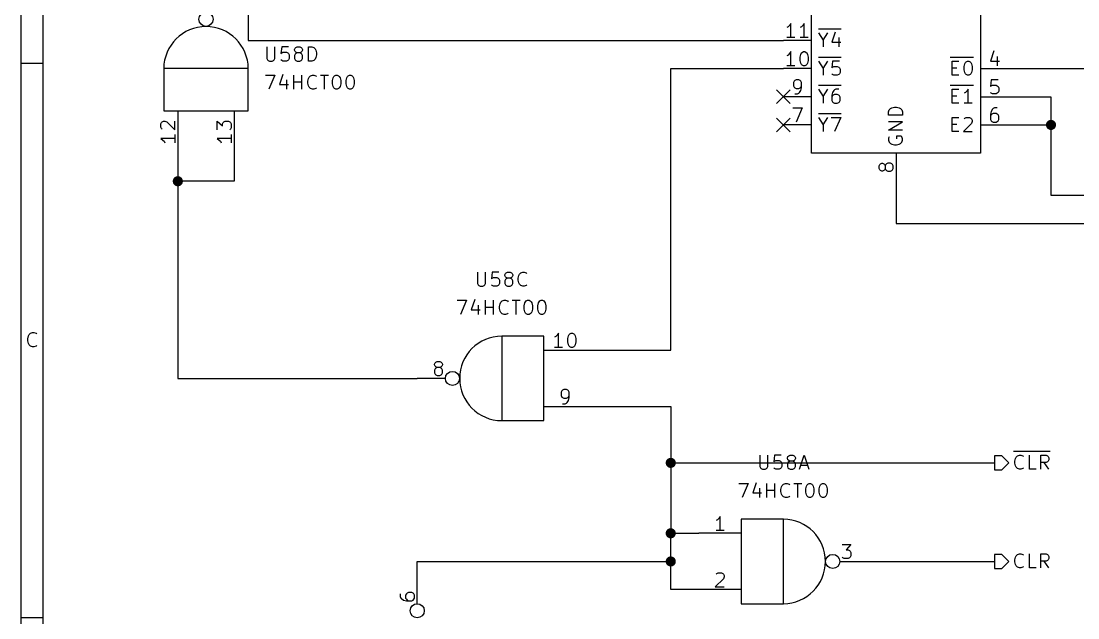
# Model space of a CAD drawing. Extents: x 0.4 to 16.1, y -11.3 to -0.4.
# Drawn here: x 0.394 to 4.145, y -6.3 to -4.182 of the extents above; entities that cross this region are included whole.
import ezdxf

# ---------------------------------------------------------------- set-up
doc = ezdxf.new("R2010")
doc.units = 0
doc.header["$MEASUREMENT"] = 0
for name, color, linetype in [('BLUE2', 5, 'CONTINUOUS'), ('BROWN2', 54, 'CONTINUOUS'), ('CYAN2', 4, 'CONTINUOUS'), ('GREEN3', 91, 'CONTINUOUS'), ('LYELLOW', 51, 'CONTINUOUS'), ('RED2', 1, 'CONTINUOUS'), ('RED3', 11, 'CONTINUOUS')]:
    doc.layers.add(name, color=color, linetype=linetype)

msp = doc.modelspace()

# ---------------------------------------------------------------- linework, layer by layer
at = {"layer": 'BLUE2', "linetype": 'CONTINUOUS'}
for p, q in [((3.076, -4.426), (3.124, -4.474)), ((3.124, -4.426), (3.076, -4.474)), ((3.076, -4.526), (3.124, -4.574)), ((3.124, -4.526), (3.076, -4.574))]:
    msp.add_line(p, q, dxfattribs=at)
at = {"layer": 'BROWN2', "linetype": 'CONTINUOUS'}
for p, q in [((3.875, -5.725), (3.85, -5.725)), ((3.85, -5.725), (3.85, -5.775)), ((3.9, -5.75), (3.875, -5.725)), ((3.9166, -5.7089), (4.0471, -5.7089)), ((3.9211, -5.7442), (3.9235, -5.7347)), ((3.9235, -5.7347), (3.9259, -5.7299)), ((3.9259, -5.7299), (3.9307, -5.7252)), ((3.9307, -5.7252), (3.9378, -5.7228)), ((3.9378, -5.7228), (3.9426, -5.7228)), ((3.9426, -5.7228), (3.9497, -5.7252)), ((3.9497, -5.7252), (3.9521, -5.7276)), ((3.9735, -5.7728), (3.9735, -5.7228)), ((4.014, -5.7728), (4.014, -5.7228)), ((4.014, -5.7228), (4.033, -5.7228)), ((4.033, -5.7228), (4.0378, -5.7252)), ((4.0378, -5.7252), (4.0402, -5.7276)), ((4.0402, -5.7276), (4.0426, -5.7323)), ((4.0426, -5.7395), (4.0402, -5.7442)), ((4.0426, -5.7323), (4.0426, -5.7395)), ((3.85, -5.775), (3.875, -5.775)), ((3.875, -5.775), (3.9, -5.75)), ((3.9211, -5.7514), (3.9211, -5.7442)), ((3.9235, -5.7609), (3.9211, -5.7514)), ((3.9259, -5.7657), (3.9235, -5.7609)), ((3.9307, -5.7704), (3.9259, -5.7657)), ((3.9378, -5.7728), (3.9307, -5.7704)), ((3.9426, -5.7728), (3.9378, -5.7728)), ((3.9497, -5.7704), (3.9426, -5.7728)), ((3.9521, -5.768), (3.9497, -5.7704)), ((3.9973, -5.7728), (3.9735, -5.7728)), ((4.033, -5.749), (4.014, -5.749)), ((4.0426, -5.7728), (4.0259, -5.749)), ((4.0378, -5.7466), (4.033, -5.749)), ((4.0402, -5.7442), (4.0378, -5.7466)), ((3.875, -6.075), (3.85, -6.075)), ((3.85, -6.075), (3.85, -6.125)), ((3.9, -6.1), (3.875, -6.075)), ((3.9259, -6.0799), (3.9307, -6.0752)), ((3.9307, -6.0752), (3.9378, -6.0728)), ((3.9378, -6.0728), (3.9426, -6.0728)), ((3.9426, -6.0728), (3.9497, -6.0752)), ((3.9497, -6.0752), (3.9521, -6.0776)), ((3.9735, -6.1228), (3.9735, -6.0728)), ((4.014, -6.1228), (4.014, -6.0728)), ((4.014, -6.0728), (4.033, -6.0728)), ((4.033, -6.0728), (4.0378, -6.0752)), ((4.0378, -6.0752), (4.0402, -6.0776)), ((4.0402, -6.0776), (4.0426, -6.0823)), ((3.875, -6.125), (3.9, -6.1)), ((3.9211, -6.0942), (3.9235, -6.0847)), ((3.9211, -6.1014), (3.9211, -6.0942)), ((3.9235, -6.1109), (3.9211, -6.1014)), ((3.9235, -6.0847), (3.9259, -6.0799)), ((3.9259, -6.1157), (3.9235, -6.1109)), ((4.033, -6.099), (4.014, -6.099)), ((4.0426, -6.1228), (4.0259, -6.099)), ((4.0378, -6.0966), (4.033, -6.099)), ((4.0402, -6.0942), (4.0378, -6.0966)), ((4.0426, -6.0895), (4.0402, -6.0942)), ((4.0426, -6.0823), (4.0426, -6.0895)), ((3.85, -6.125), (3.875, -6.125)), ((3.9307, -6.1204), (3.9259, -6.1157)), ((3.9378, -6.1228), (3.9307, -6.1204)), ((3.9426, -6.1228), (3.9378, -6.1228)), ((3.9497, -6.1204), (3.9426, -6.1228)), ((3.9521, -6.118), (3.9497, -6.1204)), ((3.9973, -6.1228), (3.9735, -6.1228))]:
    msp.add_line(p, q, dxfattribs=at)
at = {"layer": 'CYAN2', "linetype": 'CONTINUOUS'}
for p, q in [((3.2248, -4.2231), (3.2414, -4.2493)), ((3.225, -4.2093), (3.3055, -4.2093)), ((3.2414, -4.2493), (3.2581, -4.2231)), ((3.2843, -4.2208), (3.2724, -4.2565)), ((1.2663, -4.2731), (1.2663, -4.3136)), ((1.2949, -4.3136), (1.2949, -4.2731)), ((1.3187, -4.2731), (1.3163, -4.2969)), ((1.3425, -4.2731), (1.3187, -4.2731)), ((1.3663, -4.2779), (1.3687, -4.2755)), ((1.3687, -4.2755), (1.3734, -4.2731)), ((1.3734, -4.2731), (1.3829, -4.2731)), ((1.3829, -4.2731), (1.3877, -4.2755)), ((1.3877, -4.2755), (1.3901, -4.2779)), ((1.4139, -4.3231), (1.4139, -4.2731)), ((1.4139, -4.2731), (1.4258, -4.2731)), ((1.4258, -4.2731), (1.4329, -4.2755)), ((1.4329, -4.2755), (1.4377, -4.2803)), ((3.2414, -4.2493), (3.2414, -4.2731)), ((3.2724, -4.2565), (3.3033, -4.2565)), ((3.2962, -4.2398), (3.2962, -4.2731)), ((1.2663, -4.3136), (1.2687, -4.3184)), ((1.2925, -4.3184), (1.2949, -4.3136)), ((1.3163, -4.2969), (1.3187, -4.2946)), ((1.3187, -4.2946), (1.3234, -4.2922)), ((1.3234, -4.2922), (1.3353, -4.2922)), ((1.3353, -4.2922), (1.3401, -4.2946)), ((1.3401, -4.2946), (1.3425, -4.2969)), ((1.3425, -4.2969), (1.3449, -4.3017)), ((1.3449, -4.3136), (1.3425, -4.3184)), ((1.3449, -4.3017), (1.3449, -4.3136)), ((1.3639, -4.2826), (1.3663, -4.2779)), ((1.3639, -4.285), (1.3639, -4.2826)), ((1.3663, -4.2898), (1.3639, -4.285)), ((1.3663, -4.2993), (1.3639, -4.3041)), ((1.3639, -4.3041), (1.3639, -4.3136)), ((1.3639, -4.3136), (1.3663, -4.3184)), ((1.3687, -4.2922), (1.3663, -4.2898)), ((1.3687, -4.2969), (1.3663, -4.2993)), ((1.3734, -4.2946), (1.3687, -4.2922)), ((1.3734, -4.2946), (1.3687, -4.2969)), ((1.3829, -4.2946), (1.3734, -4.2946)), ((1.3877, -4.2922), (1.3829, -4.2946)), ((1.3877, -4.2969), (1.3829, -4.2946)), ((1.3901, -4.2898), (1.3877, -4.2922)), ((1.3901, -4.2993), (1.3877, -4.2969)), ((1.3901, -4.2779), (1.3925, -4.2826)), ((1.3925, -4.285), (1.3901, -4.2898)), ((1.3925, -4.3041), (1.3901, -4.2993)), ((1.3901, -4.3184), (1.3925, -4.3136)), ((1.3925, -4.2826), (1.3925, -4.285)), ((1.3925, -4.3136), (1.3925, -4.3041)), ((1.4377, -4.2803), (1.4401, -4.285)), ((1.4401, -4.3112), (1.4377, -4.316)), ((1.4401, -4.285), (1.4425, -4.2946)), ((1.4425, -4.3017), (1.4401, -4.3112)), ((1.4425, -4.2946), (1.4425, -4.3017)), ((3.225, -4.3093), (3.3055, -4.3093)), ((3.6921, -4.3093), (3.775, -4.3093)), ((1.2687, -4.3184), (1.271, -4.3207)), ((1.271, -4.3207), (1.2758, -4.3231)), ((1.2758, -4.3231), (1.2853, -4.3231)), ((1.2853, -4.3231), (1.2901, -4.3207)), ((1.2901, -4.3207), (1.2925, -4.3184)), ((1.3187, -4.3207), (1.3163, -4.3184)), ((1.3234, -4.3231), (1.3187, -4.3207)), ((1.3353, -4.3231), (1.3234, -4.3231)), ((1.3401, -4.3207), (1.3353, -4.3231)), ((1.3425, -4.3184), (1.3401, -4.3207)), ((1.3663, -4.3184), (1.3687, -4.3207)), ((1.3687, -4.3207), (1.3734, -4.3231)), ((1.3734, -4.3231), (1.3829, -4.3231)), ((1.3829, -4.3231), (1.3877, -4.3207)), ((1.3877, -4.3207), (1.3901, -4.3184)), ((1.4258, -4.3231), (1.4139, -4.3231)), ((1.4329, -4.3207), (1.4258, -4.3231)), ((1.4377, -4.316), (1.4329, -4.3207)), ((3.2248, -4.3231), (3.2414, -4.3493)), ((3.2414, -4.3493), (3.2581, -4.3231)), ((3.2414, -4.3493), (3.2414, -4.3731)), ((3.2748, -4.3231), (3.2724, -4.3469)), ((3.2724, -4.3469), (3.2748, -4.3446)), ((3.2986, -4.3231), (3.2748, -4.3231)), ((3.2748, -4.3446), (3.2795, -4.3422)), ((3.2795, -4.3422), (3.2914, -4.3422)), ((3.2914, -4.3422), (3.2962, -4.3446)), ((3.2962, -4.3446), (3.2986, -4.3469)), ((3.2986, -4.3469), (3.301, -4.3517)), ((3.301, -4.3517), (3.301, -4.3636)), ((3.699, -4.3731), (3.699, -4.3231)), ((3.699, -4.3231), (3.7229, -4.3231)), ((3.699, -4.3469), (3.7157, -4.3469)), ((3.7419, -4.3422), (3.7443, -4.3327)), ((3.7419, -4.3541), (3.7419, -4.3422)), ((3.7443, -4.3327), (3.7467, -4.3279)), ((3.7467, -4.3279), (3.749, -4.3255)), ((3.749, -4.3255), (3.7538, -4.3231)), ((3.7538, -4.3231), (3.7586, -4.3231)), ((3.7586, -4.3231), (3.7633, -4.3255)), ((3.7633, -4.3255), (3.7657, -4.3279)), ((3.7657, -4.3279), (3.7681, -4.3327)), ((3.7681, -4.3327), (3.7705, -4.3422)), ((3.7705, -4.3422), (3.7705, -4.3541)), ((1.2615, -4.3731), (1.2949, -4.3731)), ((1.2949, -4.3731), (1.2734, -4.4231)), ((1.3234, -4.3707), (1.3115, -4.4065)), ((1.3615, -4.4231), (1.3615, -4.3731)), ((1.3901, -4.4231), (1.3901, -4.3731)), ((1.4115, -4.3946), (1.4139, -4.385)), ((1.4139, -4.385), (1.4163, -4.3803)), ((1.4163, -4.3803), (1.421, -4.3755)), ((1.421, -4.3755), (1.4282, -4.3731)), ((1.4282, -4.3731), (1.4329, -4.3731)), ((1.4329, -4.3731), (1.4401, -4.3755)), ((1.4401, -4.3755), (1.4425, -4.3779)), ((1.4568, -4.3731), (1.4853, -4.3731)), ((1.471, -4.4231), (1.471, -4.3731)), ((1.4996, -4.3922), (1.502, -4.3826)), ((1.502, -4.3826), (1.5044, -4.3779)), ((1.5044, -4.3779), (1.5068, -4.3755)), ((1.5068, -4.3755), (1.5115, -4.3731)), ((1.5115, -4.3731), (1.5163, -4.3731)), ((1.5163, -4.3731), (1.521, -4.3755)), ((1.521, -4.3755), (1.5234, -4.3779)), ((1.5234, -4.3779), (1.5258, -4.3826)), ((1.5258, -4.3826), (1.5282, -4.3922)), ((1.5472, -4.3922), (1.5496, -4.3826)), ((1.5496, -4.3826), (1.552, -4.3779)), ((1.552, -4.3779), (1.5544, -4.3755)), ((1.5544, -4.3755), (1.5591, -4.3731)), ((1.5591, -4.3731), (1.5639, -4.3731)), ((1.5639, -4.3731), (1.5687, -4.3755)), ((1.5687, -4.3755), (1.571, -4.3779)), ((1.571, -4.3779), (1.5734, -4.3826)), ((1.5734, -4.3826), (1.5758, -4.3922)), ((3.2748, -4.3708), (3.2724, -4.3684)), ((3.2795, -4.3731), (3.2748, -4.3708)), ((3.2914, -4.3731), (3.2795, -4.3731)), ((3.2962, -4.3708), (3.2914, -4.3731)), ((3.2986, -4.3684), (3.2962, -4.3708)), ((3.301, -4.3636), (3.2986, -4.3684)), ((3.7229, -4.3731), (3.699, -4.3731)), ((3.7443, -4.3636), (3.7419, -4.3541)), ((3.7467, -4.3684), (3.7443, -4.3636)), ((3.749, -4.3708), (3.7467, -4.3684)), ((3.7538, -4.3731), (3.749, -4.3708)), ((3.7586, -4.3731), (3.7538, -4.3731)), ((3.7633, -4.3708), (3.7586, -4.3731)), ((3.7657, -4.3684), (3.7633, -4.3708)), ((3.7681, -4.3636), (3.7657, -4.3684)), ((3.7705, -4.3541), (3.7681, -4.3636)), ((1.3115, -4.4065), (1.3425, -4.4065)), ((1.3353, -4.3898), (1.3353, -4.4231)), ((1.3615, -4.3969), (1.3901, -4.3969)), ((1.4115, -4.4017), (1.4115, -4.3946)), ((1.4139, -4.4112), (1.4115, -4.4017)), ((1.4163, -4.416), (1.4139, -4.4112)), ((1.421, -4.4207), (1.4163, -4.416)), ((1.4282, -4.4231), (1.421, -4.4207)), ((1.4329, -4.4231), (1.4282, -4.4231)), ((1.4401, -4.4207), (1.4329, -4.4231)), ((1.4425, -4.4184), (1.4401, -4.4207)), ((1.4996, -4.4041), (1.4996, -4.3922)), ((1.502, -4.4136), (1.4996, -4.4041)), ((1.5044, -4.4184), (1.502, -4.4136)), ((1.5068, -4.4207), (1.5044, -4.4184)), ((1.5115, -4.4231), (1.5068, -4.4207)), ((1.5163, -4.4231), (1.5115, -4.4231)), ((1.521, -4.4207), (1.5163, -4.4231)), ((1.5234, -4.4184), (1.521, -4.4207)), ((1.5258, -4.4136), (1.5234, -4.4184)), ((1.5282, -4.4041), (1.5258, -4.4136)), ((1.5282, -4.3922), (1.5282, -4.4041)), ((1.5472, -4.4041), (1.5472, -4.3922)), ((1.5496, -4.4136), (1.5472, -4.4041)), ((1.552, -4.4184), (1.5496, -4.4136)), ((1.5544, -4.4207), (1.552, -4.4184)), ((1.5591, -4.4231), (1.5544, -4.4207)), ((1.5639, -4.4231), (1.5591, -4.4231)), ((1.5687, -4.4207), (1.5639, -4.4231)), ((1.571, -4.4184), (1.5687, -4.4207)), ((1.5734, -4.4136), (1.571, -4.4184)), ((1.5758, -4.4041), (1.5734, -4.4136)), ((1.5758, -4.3922), (1.5758, -4.4041)), ((3.2248, -4.4231), (3.2414, -4.4493)), ((3.225, -4.4093), (3.3055, -4.4093)), ((3.2414, -4.4493), (3.2581, -4.4231)), ((3.2819, -4.4255), (3.2795, -4.4279)), ((3.2867, -4.4231), (3.2819, -4.4255)), ((3.2962, -4.4231), (3.2867, -4.4231)), ((3.6921, -4.4093), (3.775, -4.4093)), ((3.699, -4.4731), (3.699, -4.4231)), ((3.699, -4.4231), (3.7229, -4.4231)), ((3.7562, -4.4231), (3.7514, -4.4303)), ((3.7562, -4.4731), (3.7562, -4.4231)), ((3.2414, -4.4493), (3.2414, -4.4731)), ((3.2748, -4.435), (3.2724, -4.4446)), ((3.2724, -4.4446), (3.2724, -4.4636)), ((3.2748, -4.4469), (3.2724, -4.4517)), ((3.2724, -4.4636), (3.2748, -4.4684)), ((3.2795, -4.4279), (3.2748, -4.435)), ((3.2771, -4.4446), (3.2748, -4.4469)), ((3.2819, -4.4422), (3.2771, -4.4446)), ((3.2914, -4.4422), (3.2819, -4.4422)), ((3.2962, -4.4446), (3.2914, -4.4422)), ((3.2986, -4.4469), (3.2962, -4.4446)), ((3.301, -4.4517), (3.2986, -4.4469)), ((3.2986, -4.4684), (3.301, -4.4636)), ((3.301, -4.4636), (3.301, -4.4517)), ((3.699, -4.4469), (3.7157, -4.4469)), ((3.7467, -4.435), (3.7419, -4.4374)), ((3.7514, -4.4303), (3.7467, -4.435)), ((3.2748, -4.4684), (3.2771, -4.4708)), ((3.2771, -4.4708), (3.2819, -4.4731)), ((3.2819, -4.4731), (3.2914, -4.4731)), ((3.2914, -4.4731), (3.2962, -4.4708)), ((3.2962, -4.4708), (3.2986, -4.4684)), ((3.4731, -4.5038), (3.4755, -4.4967)), ((3.4755, -4.4967), (3.4803, -4.4919)), ((3.4803, -4.4919), (3.485, -4.4895)), ((3.485, -4.4895), (3.4946, -4.4871)), ((3.4946, -4.4871), (3.5017, -4.4871)), ((3.5017, -4.4871), (3.5112, -4.4895)), ((3.5112, -4.4895), (3.516, -4.4919)), ((3.516, -4.4919), (3.5208, -4.4967)), ((3.5208, -4.4967), (3.5231, -4.5038)), ((3.7229, -4.4731), (3.699, -4.4731)), ((3.7705, -4.4731), (3.7419, -4.4731)), ((3.2248, -4.5231), (3.2414, -4.5493)), ((3.225, -4.5093), (3.3055, -4.5093)), ((3.2414, -4.5493), (3.2581, -4.5231)), ((3.27, -4.5231), (3.3033, -4.5231)), ((3.3033, -4.5231), (3.2819, -4.5731)), ((3.4731, -4.5157), (3.4731, -4.5038)), ((3.5231, -4.5157), (3.4731, -4.5157)), ((3.4731, -4.5681), (3.5231, -4.5395)), ((3.5231, -4.5395), (3.4731, -4.5395)), ((3.5231, -4.5038), (3.5231, -4.5157)), ((3.699, -4.5731), (3.699, -4.5231)), ((3.699, -4.5231), (3.7229, -4.5231)), ((3.7419, -4.5279), (3.7443, -4.5255)), ((3.7443, -4.5255), (3.749, -4.5231)), ((3.749, -4.5231), (3.761, -4.5231)), ((3.761, -4.5231), (3.7657, -4.5255)), ((3.7657, -4.5255), (3.7681, -4.5279)), ((3.7681, -4.5279), (3.7705, -4.5327)), ((3.7705, -4.5374), (3.7681, -4.5446)), ((3.7705, -4.5327), (3.7705, -4.5374)), ((3.2414, -4.5493), (3.2414, -4.5731)), ((3.5231, -4.5681), (3.4731, -4.5681)), ((3.699, -4.5469), (3.7157, -4.5469)), ((3.7229, -4.5731), (3.699, -4.5731)), ((3.7681, -4.5446), (3.7395, -4.5731)), ((3.7395, -4.5731), (3.7705, -4.5731)), ((3.4755, -4.5919), (3.4731, -4.5967)), ((3.4731, -4.5967), (3.4731, -4.6038)), ((3.4731, -4.6038), (3.4755, -4.6109)), ((3.4755, -4.6109), (3.4803, -4.6157)), ((3.5184, -4.5895), (3.5017, -4.5895)), ((3.5017, -4.5895), (3.5017, -4.599)), ((3.516, -4.6157), (3.5208, -4.6109)), ((3.5208, -4.5919), (3.5184, -4.5895)), ((3.5231, -4.599), (3.5208, -4.5919)), ((3.5208, -4.6109), (3.5231, -4.6038)), ((3.5231, -4.6038), (3.5231, -4.599)), ((3.4803, -4.6157), (3.485, -4.6181)), ((3.485, -4.6181), (3.4946, -4.6205)), ((3.4946, -4.6205), (3.5017, -4.6205)), ((3.5017, -4.6205), (3.5112, -4.6181)), ((3.5112, -4.6181), (3.516, -4.6157)), ((2.0134, -5.0728), (2.0134, -5.1133)), ((2.042, -5.1133), (2.042, -5.0728)), ((2.0658, -5.0728), (2.0634, -5.0966)), ((2.0634, -5.0966), (2.0658, -5.0942)), ((2.0896, -5.0728), (2.0658, -5.0728)), ((2.0658, -5.0942), (2.0706, -5.0918)), ((2.0706, -5.0918), (2.0825, -5.0918)), ((2.0825, -5.0918), (2.0872, -5.0942)), ((2.0872, -5.0942), (2.0896, -5.0966)), ((2.0896, -5.0966), (2.092, -5.1014)), ((2.092, -5.1014), (2.092, -5.1133)), ((2.111, -5.0823), (2.1134, -5.0776)), ((2.111, -5.0847), (2.111, -5.0823)), ((2.1134, -5.0895), (2.111, -5.0847)), ((2.1134, -5.099), (2.111, -5.1038)), ((2.1134, -5.0776), (2.1158, -5.0752)), ((2.1158, -5.0918), (2.1134, -5.0895)), ((2.1158, -5.0966), (2.1134, -5.099)), ((2.1158, -5.0752), (2.1206, -5.0728)), ((2.1206, -5.0942), (2.1158, -5.0918)), ((2.1206, -5.0942), (2.1158, -5.0966)), ((2.1206, -5.0728), (2.1301, -5.0728)), ((2.1301, -5.0942), (2.1206, -5.0942)), ((2.1301, -5.0728), (2.1348, -5.0752)), ((2.1348, -5.0918), (2.1301, -5.0942)), ((2.1348, -5.0966), (2.1301, -5.0942)), ((2.1348, -5.0752), (2.1372, -5.0776)), ((2.1372, -5.0895), (2.1348, -5.0918)), ((2.1372, -5.099), (2.1348, -5.0966)), ((2.1372, -5.0776), (2.1396, -5.0823)), ((2.1396, -5.0847), (2.1372, -5.0895)), ((2.1396, -5.1038), (2.1372, -5.099)), ((2.1396, -5.0823), (2.1396, -5.0847)), ((2.1587, -5.0942), (2.161, -5.0847)), ((2.1587, -5.1014), (2.1587, -5.0942)), ((2.161, -5.1109), (2.1587, -5.1014)), ((2.161, -5.0847), (2.1634, -5.0799)), ((2.1634, -5.0799), (2.1682, -5.0752)), ((2.1682, -5.0752), (2.1753, -5.0728)), ((2.1753, -5.0728), (2.1801, -5.0728)), ((2.1801, -5.0728), (2.1872, -5.0752)), ((2.1872, -5.0752), (2.1896, -5.0776)), ((2.0134, -5.1133), (2.0158, -5.118)), ((2.0158, -5.118), (2.0182, -5.1204)), ((2.0182, -5.1204), (2.0229, -5.1228)), ((2.0229, -5.1228), (2.0325, -5.1228)), ((2.0325, -5.1228), (2.0372, -5.1204)), ((2.0372, -5.1204), (2.0396, -5.118)), ((2.0396, -5.118), (2.042, -5.1133)), ((2.0658, -5.1204), (2.0634, -5.118)), ((2.0706, -5.1228), (2.0658, -5.1204)), ((2.0825, -5.1228), (2.0706, -5.1228)), ((2.0872, -5.1204), (2.0825, -5.1228)), ((2.0896, -5.118), (2.0872, -5.1204)), ((2.092, -5.1133), (2.0896, -5.118)), ((2.111, -5.1038), (2.111, -5.1133)), ((2.111, -5.1133), (2.1134, -5.118)), ((2.1134, -5.118), (2.1158, -5.1204)), ((2.1158, -5.1204), (2.1206, -5.1228)), ((2.1206, -5.1228), (2.1301, -5.1228)), ((2.1301, -5.1228), (2.1348, -5.1204)), ((2.1348, -5.1204), (2.1372, -5.118)), ((2.1372, -5.118), (2.1396, -5.1133)), ((2.1396, -5.1133), (2.1396, -5.1038)), ((2.1634, -5.1157), (2.161, -5.1109)), ((2.1682, -5.1204), (2.1634, -5.1157)), ((2.1753, -5.1228), (2.1682, -5.1204)), ((2.1801, -5.1228), (2.1753, -5.1228)), ((2.1872, -5.1204), (2.1801, -5.1228)), ((2.1896, -5.118), (2.1872, -5.1204)), ((1.942, -5.1728), (1.9753, -5.1728)), ((1.9753, -5.1728), (1.9539, -5.2228)), ((2.0039, -5.1704), (1.992, -5.2061)), ((2.042, -5.2228), (2.042, -5.1728)), ((2.0706, -5.2228), (2.0706, -5.1728)), ((2.0968, -5.1799), (2.1015, -5.1752)), ((2.1015, -5.1752), (2.1087, -5.1728)), ((2.1087, -5.1728), (2.1134, -5.1728)), ((2.1134, -5.1728), (2.1206, -5.1752)), ((2.1206, -5.1752), (2.1229, -5.1776)), ((2.1372, -5.1728), (2.1658, -5.1728)), ((2.1515, -5.2228), (2.1515, -5.1728)), ((2.1848, -5.1776), (2.1872, -5.1752)), ((2.1872, -5.1752), (2.192, -5.1728)), ((2.192, -5.1728), (2.1968, -5.1728)), ((2.1968, -5.1728), (2.2015, -5.1752)), ((2.2015, -5.1752), (2.2039, -5.1776)), ((2.2325, -5.1776), (2.2348, -5.1752)), ((2.2348, -5.1752), (2.2396, -5.1728)), ((2.2396, -5.1728), (2.2444, -5.1728)), ((2.2444, -5.1728), (2.2491, -5.1752)), ((2.2491, -5.1752), (2.2515, -5.1776)), ((1.992, -5.2061), (2.0229, -5.2061)), ((2.0158, -5.1895), (2.0158, -5.2228)), ((2.042, -5.1966), (2.0706, -5.1966)), ((2.092, -5.1942), (2.0944, -5.1847)), ((2.092, -5.2014), (2.092, -5.1942)), ((2.0944, -5.2109), (2.092, -5.2014)), ((2.0944, -5.1847), (2.0968, -5.1799)), ((2.0968, -5.2157), (2.0944, -5.2109)), ((2.1801, -5.1918), (2.1825, -5.1823)), ((2.1801, -5.2038), (2.1801, -5.1918)), ((2.1825, -5.2133), (2.1801, -5.2038)), ((2.1825, -5.1823), (2.1848, -5.1776)), ((2.1848, -5.218), (2.1825, -5.2133)), ((2.2039, -5.1776), (2.2063, -5.1823)), ((2.2063, -5.2133), (2.2039, -5.218)), ((2.2063, -5.1823), (2.2087, -5.1918)), ((2.2087, -5.2038), (2.2063, -5.2133)), ((2.2087, -5.1918), (2.2087, -5.2038)), ((2.2277, -5.1918), (2.2301, -5.1823)), ((2.2277, -5.2038), (2.2277, -5.1918)), ((2.2301, -5.2133), (2.2277, -5.2038)), ((2.2301, -5.1823), (2.2325, -5.1776)), ((2.2325, -5.218), (2.2301, -5.2133)), ((2.2515, -5.1776), (2.2539, -5.1823)), ((2.2539, -5.2133), (2.2515, -5.218)), ((2.2539, -5.1823), (2.2563, -5.1918)), ((2.2563, -5.2038), (2.2539, -5.2133)), ((2.2563, -5.1918), (2.2563, -5.2038)), ((2.1015, -5.2204), (2.0968, -5.2157)), ((2.1087, -5.2228), (2.1015, -5.2204)), ((2.1134, -5.2228), (2.1087, -5.2228)), ((2.1206, -5.2204), (2.1134, -5.2228)), ((2.1229, -5.218), (2.1206, -5.2204)), ((2.1872, -5.2204), (2.1848, -5.218)), ((2.192, -5.2228), (2.1872, -5.2204)), ((2.1968, -5.2228), (2.192, -5.2228)), ((2.2015, -5.2204), (2.1968, -5.2228)), ((2.2039, -5.218), (2.2015, -5.2204)), ((2.2348, -5.2204), (2.2325, -5.218)), ((2.2396, -5.2228), (2.2348, -5.2204)), ((2.2444, -5.2228), (2.2396, -5.2228)), ((2.2491, -5.2204), (2.2444, -5.2228)), ((2.2515, -5.218), (2.2491, -5.2204)), ((3.0163, -5.7228), (3.0163, -5.7633)), ((3.0449, -5.7633), (3.0449, -5.7228)), ((3.0687, -5.7228), (3.0663, -5.7466)), ((3.0925, -5.7228), (3.0687, -5.7228)), ((3.114, -5.7323), (3.1163, -5.7276)), ((3.114, -5.7347), (3.114, -5.7323)), ((3.1163, -5.7395), (3.114, -5.7347)), ((3.1163, -5.7276), (3.1187, -5.7252)), ((3.1187, -5.7419), (3.1163, -5.7395)), ((3.1187, -5.7252), (3.1235, -5.7228)), ((3.1235, -5.7228), (3.133, -5.7228)), ((3.133, -5.7228), (3.1378, -5.7252)), ((3.1378, -5.7252), (3.1401, -5.7276)), ((3.1401, -5.7395), (3.1378, -5.7419)), ((3.1401, -5.7276), (3.1425, -5.7323)), ((3.1425, -5.7347), (3.1401, -5.7395)), ((3.1425, -5.7323), (3.1425, -5.7347)), ((3.1568, -5.7728), (3.1735, -5.7228)), ((3.1735, -5.7228), (3.1901, -5.7728)), ((3.0163, -5.7633), (3.0187, -5.768)), ((3.0187, -5.768), (3.0211, -5.7704)), ((3.0211, -5.7704), (3.0259, -5.7728)), ((3.0259, -5.7728), (3.0354, -5.7728)), ((3.0354, -5.7728), (3.0401, -5.7704)), ((3.0401, -5.7704), (3.0425, -5.768)), ((3.0425, -5.768), (3.0449, -5.7633)), ((3.0663, -5.7466), (3.0687, -5.7442)), ((3.0687, -5.7704), (3.0663, -5.768)), ((3.0687, -5.7442), (3.0735, -5.7419)), ((3.0735, -5.7728), (3.0687, -5.7704)), ((3.0735, -5.7419), (3.0854, -5.7419)), ((3.0854, -5.7728), (3.0735, -5.7728)), ((3.0854, -5.7419), (3.0901, -5.7442)), ((3.0901, -5.7704), (3.0854, -5.7728)), ((3.0901, -5.7442), (3.0925, -5.7466)), ((3.0925, -5.768), (3.0901, -5.7704)), ((3.0925, -5.7466), (3.0949, -5.7514)), ((3.0949, -5.7633), (3.0925, -5.768)), ((3.0949, -5.7514), (3.0949, -5.7633)), ((3.1163, -5.749), (3.114, -5.7538)), ((3.114, -5.7538), (3.114, -5.7633)), ((3.114, -5.7633), (3.1163, -5.768)), ((3.1187, -5.7466), (3.1163, -5.749)), ((3.1163, -5.768), (3.1187, -5.7704)), ((3.1235, -5.7442), (3.1187, -5.7419)), ((3.1235, -5.7442), (3.1187, -5.7466)), ((3.1187, -5.7704), (3.1235, -5.7728)), ((3.133, -5.7442), (3.1235, -5.7442)), ((3.1235, -5.7728), (3.133, -5.7728)), ((3.1378, -5.7419), (3.133, -5.7442)), ((3.1378, -5.7466), (3.133, -5.7442)), ((3.133, -5.7728), (3.1378, -5.7704)), ((3.1401, -5.749), (3.1378, -5.7466)), ((3.1378, -5.7704), (3.1401, -5.768)), ((3.1425, -5.7538), (3.1401, -5.749)), ((3.1401, -5.768), (3.1425, -5.7633)), ((3.1425, -5.7633), (3.1425, -5.7538)), ((3.1616, -5.7585), (3.1854, -5.7585)), ((2.9413, -5.8228), (2.9747, -5.8228)), ((2.9747, -5.8228), (2.9532, -5.8728)), ((3.0032, -5.8204), (2.9913, -5.8561)), ((3.0151, -5.8395), (3.0151, -5.8728)), ((3.0413, -5.8728), (3.0413, -5.8228)), ((3.0413, -5.8466), (3.0699, -5.8466)), ((3.0699, -5.8728), (3.0699, -5.8228)), ((3.0913, -5.8442), (3.0937, -5.8347)), ((3.0913, -5.8514), (3.0913, -5.8442)), ((3.0937, -5.8609), (3.0913, -5.8514)), ((3.0937, -5.8347), (3.0961, -5.8299)), ((3.0961, -5.8299), (3.1009, -5.8252)), ((3.1009, -5.8252), (3.108, -5.8228)), ((3.108, -5.8228), (3.1128, -5.8228)), ((3.1128, -5.8228), (3.1199, -5.8252)), ((3.1199, -5.8252), (3.1223, -5.8276)), ((3.1366, -5.8228), (3.1651, -5.8228)), ((3.1509, -5.8728), (3.1509, -5.8228)), ((3.1794, -5.8419), (3.1818, -5.8323)), ((3.1794, -5.8538), (3.1794, -5.8419)), ((3.1818, -5.8323), (3.1842, -5.8276)), ((3.1842, -5.8276), (3.1866, -5.8252)), ((3.1866, -5.8252), (3.1913, -5.8228)), ((3.1913, -5.8228), (3.1961, -5.8228)), ((3.1961, -5.8228), (3.2009, -5.8252)), ((3.2009, -5.8252), (3.2032, -5.8276)), ((3.2032, -5.8276), (3.2056, -5.8323)), ((3.2056, -5.8323), (3.208, -5.8419)), ((3.208, -5.8419), (3.208, -5.8538)), ((3.2271, -5.8419), (3.2294, -5.8323)), ((3.2271, -5.8538), (3.2271, -5.8419)), ((3.2294, -5.8323), (3.2318, -5.8276)), ((3.2318, -5.8276), (3.2342, -5.8252)), ((3.2342, -5.8252), (3.239, -5.8228)), ((3.239, -5.8228), (3.2437, -5.8228)), ((3.2437, -5.8228), (3.2485, -5.8252)), ((3.2485, -5.8252), (3.2509, -5.8276)), ((3.2509, -5.8276), (3.2532, -5.8323)), ((3.2532, -5.8323), (3.2556, -5.8419)), ((3.2556, -5.8419), (3.2556, -5.8538)), ((2.9913, -5.8561), (3.0223, -5.8561)), ((3.0961, -5.8657), (3.0937, -5.8609)), ((3.1009, -5.8704), (3.0961, -5.8657)), ((3.108, -5.8728), (3.1009, -5.8704)), ((3.1128, -5.8728), (3.108, -5.8728)), ((3.1199, -5.8704), (3.1128, -5.8728)), ((3.1223, -5.868), (3.1199, -5.8704)), ((3.1818, -5.8633), (3.1794, -5.8538)), ((3.1842, -5.868), (3.1818, -5.8633)), ((3.1866, -5.8704), (3.1842, -5.868)), ((3.1913, -5.8728), (3.1866, -5.8704)), ((3.1961, -5.8728), (3.1913, -5.8728)), ((3.2009, -5.8704), (3.1961, -5.8728)), ((3.2032, -5.868), (3.2009, -5.8704)), ((3.2056, -5.8633), (3.2032, -5.868)), ((3.208, -5.8538), (3.2056, -5.8633)), ((3.2294, -5.8633), (3.2271, -5.8538)), ((3.2318, -5.868), (3.2294, -5.8633)), ((3.2342, -5.8704), (3.2318, -5.868)), ((3.239, -5.8728), (3.2342, -5.8704)), ((3.2437, -5.8728), (3.239, -5.8728)), ((3.2485, -5.8704), (3.2437, -5.8728)), ((3.2509, -5.868), (3.2485, -5.8704)), ((3.2532, -5.8633), (3.2509, -5.868)), ((3.2556, -5.8538), (3.2532, -5.8633))]:
    msp.add_line(p, q, dxfattribs=at)
at = {"layer": 'GREEN3', "linetype": 'CONTINUOUS'}
for p, q in [((1.2, -1.9), (1.2, -4.25)), ((1.2, -4.25), (3.1, -4.25)), ((2.7, -5.35), (2.7, -4.35)), ((2.7, -4.35), (3.1, -4.35)), ((3.9, -4.35), (4.45, -4.35)), ((3.9, -4.45), (4.05, -4.45)), ((4.05, -4.45), (4.05, -4.55)), ((3.9, -4.55), (4.05, -4.55)), ((4.05, -4.55), (4.05, -4.8)), ((0.95, -4.65), (0.95, -4.75)), ((1.15, -4.65), (1.15, -4.75)), ((1.15, -4.75), (0.95, -4.75)), ((0.95, -4.75), (0.95, -5.45)), ((3.5, -4.75), (3.5, -4.9)), ((4.05, -4.8), (4.35, -4.8)), ((3.5, -4.9), (4.45, -4.9)), ((2.4, -5.35), (2.7, -5.35)), ((0.95, -5.45), (1.8, -5.45)), ((2.4, -5.55), (2.7, -5.55)), ((2.7, -5.55), (2.7, -5.75)), ((2.7, -5.75), (3.85, -5.75)), ((2.7, -5.75), (2.7, -6)), ((2.7, -6), (2.8, -6)), ((2.7, -6.1), (2.7, -6)), ((1.8, -6.1), (2.7, -6.1)), ((1.8, -6.15), (1.8, -6.1)), ((2.7, -6.2), (2.7, -6.1)), ((3.4, -6.1), (3.85, -6.1)), ((2.8, -6.2), (2.7, -6.2))]:
    msp.add_line(p, q, dxfattribs=at)
at = {"layer": 'GREEN3', "const_width": 0.018}
for points in [[(4.041, -4.55, 1), (4.059, -4.55, 1)], [(0.941, -4.75, 1), (0.959, -4.75, 1)], [(2.691, -5.75, 1), (2.709, -5.75, 1)], [(2.691, -6, 1), (2.709, -6, 1)], [(2.691, -6.1, 1), (2.709, -6.1, 1)]]:
    msp.add_lwpolyline(points, format="xyb", close=True, dxfattribs=at)
at = {"layer": 'LYELLOW', "linetype": 'CONTINUOUS'}
for p, q in [((3.2, -4.65), (3.2, -3.75)), ((3.8, -3.75), (3.8, -4.65)), ((0.9, -4.35), (0.9, -4.5)), ((1.2, -4.35), (0.9, -4.35)), ((1.2, -4.5), (1.2, -4.35)), ((0.9, -4.5), (1.2, -4.5)), ((3.8, -4.65), (3.2, -4.65)), ((2.25, -5.3), (2.1, -5.3)), ((2.1, -5.3), (2.1, -5.6)), ((2.25, -5.6), (2.25, -5.3)), ((2.1, -5.6), (2.25, -5.6)), ((3.1, -5.95), (2.95, -5.95)), ((2.95, -5.95), (2.95, -6.25)), ((3.1, -6.25), (3.1, -5.95)), ((2.95, -6.25), (3.1, -6.25))]:
    msp.add_line(p, q, dxfattribs=at)
at = {"layer": 'LYELLOW'}
for centre, start, end in [((1.05, -4.3507), 0.2502, 179.7498), ((2.1007, -5.45), -269.7444, -90.2556), ((3.0993, -6.1), -89.7444, 89.7444)]:
    msp.add_arc(centre, 0.15, start, end, dxfattribs=at)
at = {"layer": 'RED2', "linetype": 'CONTINUOUS'}
for p, q in [((0.3937, -11.2993), (0.3937, -0.3937)), ((0.4724, -11.2206), (0.4724, -0.4724)), ((3.2, -4.65), (3.2, -3.75)), ((3.8, -3.75), (3.8, -4.65)), ((3.2, -4.25), (3.1, -4.25)), ((0.3937, -4.3307), (0.4724, -4.3307)), ((0.9, -4.35), (0.9, -4.5)), ((1.2, -4.5), (1.2, -4.35)), ((3.2, -4.35), (3.1, -4.35)), ((3.8, -4.35), (3.9, -4.35)), ((3.2, -4.45), (3.1, -4.45)), ((3.8, -4.45), (3.9, -4.45)), ((0.9, -4.5), (1.2, -4.5)), ((0.95, -4.5), (0.95, -4.65)), ((1.15, -4.5), (1.15, -4.65)), ((3.2, -4.55), (3.1, -4.55)), ((3.8, -4.55), (3.9, -4.55)), ((3.8, -4.65), (3.2, -4.65)), ((3.5, -4.65), (3.5, -4.75)), ((0.4221, -5.2945), (0.427, -5.2896)), ((0.427, -5.2896), (0.4343, -5.2872)), ((0.4343, -5.2872), (0.4392, -5.2872)), ((0.4392, -5.2872), (0.4465, -5.2896)), ((0.4465, -5.2896), (0.4489, -5.292)), ((0.4172, -5.3091), (0.4197, -5.2993)), ((0.4172, -5.3164), (0.4172, -5.3091)), ((0.4197, -5.3261), (0.4172, -5.3164)), ((0.4197, -5.2993), (0.4221, -5.2945)), ((0.4221, -5.331), (0.4197, -5.3261)), ((2.25, -5.3), (2.1, -5.3)), ((2.25, -5.6), (2.25, -5.3)), ((0.427, -5.3359), (0.4221, -5.331)), ((0.4343, -5.3383), (0.427, -5.3359)), ((0.4392, -5.3383), (0.4343, -5.3383)), ((0.4465, -5.3359), (0.4392, -5.3383)), ((0.4489, -5.3335), (0.4465, -5.3359)), ((2.25, -5.35), (2.4, -5.35)), ((1.9, -5.45), (1.8, -5.45)), ((2.25, -5.55), (2.4, -5.55)), ((2.1, -5.6), (2.25, -5.6)), ((3.1, -5.95), (2.95, -5.95)), ((2.95, -5.95), (2.95, -6.25)), ((2.95, -6), (2.8, -6)), ((3.3, -6.1), (3.4, -6.1)), ((1.8, -6.25), (1.8, -6.15)), ((2.95, -6.2), (2.8, -6.2)), ((2.95, -6.25), (3.1, -6.25)), ((0.3937, -6.2992), (0.4724, -6.2992))]:
    msp.add_line(p, q, dxfattribs=at)
at = {"layer": 'RED2'}
for centre in [(1.05, -4.175), (1.925, -5.45), (3.275, -6.1), (1.8, -6.275)]:
    msp.add_circle(centre, 0.025, dxfattribs=at)
for centre, start, end in [((1.05, -4.3507), 0.2502, 179.7498), ((2.1007, -5.45), -269.7444, -90.2556), ((3.0993, -6.1), -89.7444, 89.7444)]:
    msp.add_arc(centre, 0.15, start, end, dxfattribs=at)
at = {"layer": 'RED3', "linetype": 'CONTINUOUS'}
for p, q in [((3.1167, -4.2018), (3.1119, -4.2042)), ((3.1214, -4.197), (3.1167, -4.2018)), ((3.1262, -4.1899), (3.1214, -4.197)), ((3.1262, -4.2399), (3.1262, -4.1899)), ((3.1643, -4.2018), (3.1595, -4.2042)), ((3.169, -4.197), (3.1643, -4.2018)), ((3.1738, -4.1899), (3.169, -4.197)), ((3.1738, -4.2399), (3.1738, -4.1899)), ((3.1405, -4.2399), (3.1119, -4.2399)), ((3.1881, -4.2399), (3.1595, -4.2399)), ((3.1167, -4.3018), (3.1119, -4.3042)), ((3.1214, -4.297), (3.1167, -4.3018)), ((3.1262, -4.2899), (3.1214, -4.297)), ((3.1262, -4.3399), (3.1262, -4.2899)), ((3.1595, -4.3089), (3.1619, -4.2994)), ((3.1595, -4.3208), (3.1595, -4.3089)), ((3.1619, -4.2994), (3.1643, -4.2946)), ((3.1643, -4.2946), (3.1667, -4.2923)), ((3.1667, -4.2923), (3.1714, -4.2899)), ((3.1714, -4.2899), (3.1762, -4.2899)), ((3.1762, -4.2899), (3.1809, -4.2923)), ((3.1809, -4.2923), (3.1833, -4.2946)), ((3.1833, -4.2946), (3.1857, -4.2994)), ((3.1857, -4.2994), (3.1881, -4.3089)), ((3.1881, -4.3089), (3.1881, -4.3208)), ((3.8476, -4.2875), (3.8357, -4.3232)), ((3.8595, -4.3065), (3.8595, -4.3399)), ((3.1405, -4.3399), (3.1119, -4.3399)), ((3.1619, -4.3304), (3.1595, -4.3208)), ((3.1643, -4.3351), (3.1619, -4.3304)), ((3.1667, -4.3375), (3.1643, -4.3351)), ((3.1714, -4.3399), (3.1667, -4.3375)), ((3.1762, -4.3399), (3.1714, -4.3399)), ((3.1809, -4.3375), (3.1762, -4.3399)), ((3.1833, -4.3351), (3.1809, -4.3375)), ((3.1857, -4.3304), (3.1833, -4.3351)), ((3.1881, -4.3208), (3.1857, -4.3304)), ((3.8357, -4.3232), (3.8667, -4.3232)), ((3.1381, -4.3946), (3.1357, -4.3994)), ((3.1357, -4.3994), (3.1357, -4.4113)), ((3.1357, -4.4113), (3.1381, -4.4161)), ((3.1405, -4.3923), (3.1381, -4.3946)), ((3.1381, -4.4161), (3.1405, -4.4184)), ((3.1452, -4.3899), (3.1405, -4.3923)), ((3.1405, -4.4184), (3.1452, -4.4208)), ((3.1548, -4.3899), (3.1452, -4.3899)), ((3.1452, -4.4208), (3.1548, -4.4208)), ((3.1595, -4.3923), (3.1548, -4.3899)), ((3.1548, -4.4208), (3.1595, -4.4184)), ((3.1619, -4.3946), (3.1595, -4.3923)), ((3.1595, -4.4184), (3.1619, -4.4161)), ((3.1643, -4.3994), (3.1619, -4.3946)), ((3.1619, -4.4161), (3.1643, -4.4113)), ((3.1619, -4.428), (3.1643, -4.4184)), ((3.1643, -4.4184), (3.1643, -4.3994)), ((3.8381, -4.3899), (3.8357, -4.4137)), ((3.8357, -4.4137), (3.8381, -4.4113)), ((3.8619, -4.3899), (3.8381, -4.3899)), ((3.8381, -4.4113), (3.8429, -4.4089)), ((3.8429, -4.4089), (3.8548, -4.4089)), ((3.8548, -4.4089), (3.8595, -4.4113)), ((3.8595, -4.4113), (3.8619, -4.4137)), ((3.8619, -4.4137), (3.8643, -4.4184)), ((3.8643, -4.4184), (3.8643, -4.4304)), ((3.1405, -4.4399), (3.15, -4.4399)), ((3.15, -4.4399), (3.1548, -4.4375)), ((3.1548, -4.4375), (3.1571, -4.4351)), ((3.1571, -4.4351), (3.1619, -4.428)), ((3.8381, -4.4375), (3.8357, -4.4351)), ((3.8429, -4.4399), (3.8381, -4.4375)), ((3.8548, -4.4399), (3.8429, -4.4399)), ((3.8595, -4.4375), (3.8548, -4.4399)), ((3.8619, -4.4351), (3.8595, -4.4375)), ((3.8643, -4.4304), (3.8619, -4.4351)), ((3.1333, -4.4899), (3.1667, -4.4899)), ((3.1667, -4.4899), (3.1452, -4.5399)), ((3.8381, -4.5018), (3.8357, -4.5113)), ((3.8429, -4.4946), (3.8381, -4.5018)), ((3.8452, -4.4923), (3.8429, -4.4946)), ((3.85, -4.4899), (3.8452, -4.4923)), ((3.8595, -4.4899), (3.85, -4.4899)), ((0.8923, -4.5417), (0.8946, -4.5393)), ((0.8946, -4.5393), (0.8994, -4.5369)), ((0.8994, -4.5369), (0.9042, -4.5369)), ((0.9042, -4.5369), (0.9113, -4.5393)), ((0.9113, -4.5393), (0.9399, -4.5679)), ((0.9399, -4.5679), (0.9399, -4.5369)), ((1.0899, -4.5679), (1.0899, -4.5369)), ((1.0899, -4.5369), (1.1089, -4.5536)), ((1.1113, -4.5417), (1.1137, -4.5393)), ((1.1137, -4.5393), (1.1184, -4.5369)), ((1.1184, -4.5369), (1.1304, -4.5369)), ((1.1304, -4.5369), (1.1351, -4.5393)), ((1.1351, -4.5393), (1.1375, -4.5417)), ((3.8357, -4.5113), (3.8357, -4.5304)), ((3.8381, -4.5137), (3.8357, -4.5184)), ((3.8357, -4.5304), (3.8381, -4.5351)), ((3.8405, -4.5113), (3.8381, -4.5137)), ((3.8381, -4.5351), (3.8405, -4.5375)), ((3.8452, -4.5089), (3.8405, -4.5113)), ((3.8405, -4.5375), (3.8452, -4.5399)), ((3.8548, -4.5089), (3.8452, -4.5089)), ((3.8595, -4.5113), (3.8548, -4.5089)), ((3.8548, -4.5399), (3.8595, -4.5375)), ((3.8619, -4.5137), (3.8595, -4.5113)), ((3.8595, -4.5375), (3.8619, -4.5351)), ((3.8643, -4.5184), (3.8619, -4.5137)), ((3.8619, -4.5351), (3.8643, -4.5304)), ((3.8643, -4.5304), (3.8643, -4.5184)), ((0.8899, -4.5464), (0.8923, -4.5417)), ((0.8899, -4.5583), (0.8899, -4.5464)), ((0.8923, -4.5631), (0.8899, -4.5583)), ((0.8946, -4.5655), (0.8923, -4.5631)), ((1.1089, -4.5464), (1.1113, -4.5417)), ((1.1089, -4.5536), (1.1089, -4.5464)), ((1.1375, -4.5655), (1.1351, -4.5679)), ((1.1375, -4.5417), (1.1399, -4.5464)), ((1.1399, -4.5607), (1.1375, -4.5655)), ((1.1399, -4.5464), (1.1399, -4.5607)), ((3.8452, -4.5399), (3.8548, -4.5399)), ((0.9399, -4.5988), (0.8899, -4.5988)), ((0.8899, -4.5988), (0.897, -4.6036)), ((0.897, -4.6036), (0.9018, -4.6083)), ((0.9018, -4.6083), (0.9042, -4.6131)), ((0.9399, -4.5845), (0.9399, -4.6131)), ((1.1399, -4.5988), (1.0899, -4.5988)), ((1.0899, -4.5988), (1.097, -4.6036)), ((1.097, -4.6036), (1.1018, -4.6083)), ((1.1018, -4.6083), (1.1042, -4.6131)), ((1.1399, -4.5845), (1.1399, -4.6131)), ((3.4423, -4.6905), (3.4446, -4.6881)), ((3.4446, -4.6881), (3.4494, -4.6857)), ((3.4494, -4.6857), (3.4518, -4.6857)), ((3.4518, -4.6857), (3.4565, -4.6881)), ((3.4565, -4.6881), (3.4589, -4.6905)), ((3.4661, -4.6881), (3.4637, -4.6905)), ((3.4708, -4.6857), (3.4661, -4.6881)), ((3.4804, -4.6857), (3.4708, -4.6857)), ((3.4851, -4.6881), (3.4804, -4.6857)), ((3.4875, -4.6905), (3.4851, -4.6881)), ((3.4399, -4.6952), (3.4423, -4.6905)), ((3.4399, -4.7048), (3.4399, -4.6952)), ((3.4423, -4.7095), (3.4399, -4.7048)), ((3.4446, -4.7119), (3.4423, -4.7095)), ((3.4494, -4.7143), (3.4446, -4.7119)), ((3.4518, -4.7143), (3.4494, -4.7143)), ((3.4565, -4.7119), (3.4518, -4.7143)), ((3.4589, -4.7095), (3.4565, -4.7119)), ((3.4589, -4.6905), (3.4613, -4.6952)), ((3.4613, -4.7048), (3.4589, -4.7095)), ((3.4637, -4.6905), (3.4613, -4.6952)), ((3.4613, -4.6952), (3.4613, -4.7048)), ((3.4613, -4.7048), (3.4637, -4.7095)), ((3.4637, -4.7095), (3.4661, -4.7119)), ((3.4661, -4.7119), (3.4708, -4.7143)), ((3.4708, -4.7143), (3.4804, -4.7143)), ((3.4804, -4.7143), (3.4851, -4.7119)), ((3.4851, -4.7119), (3.4875, -4.7095)), ((3.4899, -4.6952), (3.4875, -4.6905)), ((3.4875, -4.7095), (3.4899, -4.7048)), ((3.4899, -4.7048), (3.4899, -4.6952)), ((2.3012, -5.2899), (2.2964, -5.297)), ((2.3012, -5.3399), (2.3012, -5.2899)), ((2.3417, -5.2923), (2.3464, -5.2899)), ((2.3464, -5.2899), (2.3512, -5.2899)), ((2.3512, -5.2899), (2.3559, -5.2923)), ((2.2917, -5.3018), (2.2869, -5.3042)), ((2.2964, -5.297), (2.2917, -5.3018)), ((2.3345, -5.3089), (2.3369, -5.2994)), ((2.3345, -5.3208), (2.3345, -5.3089)), ((2.3369, -5.3304), (2.3345, -5.3208)), ((2.3369, -5.2994), (2.3393, -5.2946)), ((2.3393, -5.2946), (2.3417, -5.2923)), ((2.3559, -5.2923), (2.3583, -5.2946)), ((2.3583, -5.2946), (2.3607, -5.2994)), ((2.3607, -5.2994), (2.3631, -5.3089)), ((2.3631, -5.3208), (2.3607, -5.3304)), ((2.3631, -5.3089), (2.3631, -5.3208)), ((2.3155, -5.3399), (2.2869, -5.3399)), ((2.3393, -5.3351), (2.3369, -5.3304)), ((2.3417, -5.3375), (2.3393, -5.3351)), ((2.3464, -5.3399), (2.3417, -5.3375)), ((2.3512, -5.3399), (2.3464, -5.3399)), ((2.3559, -5.3375), (2.3512, -5.3399)), ((2.3583, -5.3351), (2.3559, -5.3375)), ((2.3607, -5.3304), (2.3583, -5.3351)), ((1.8607, -5.3994), (1.8631, -5.3946)), ((1.8607, -5.4018), (1.8607, -5.3994)), ((1.8631, -5.4065), (1.8607, -5.4018)), ((1.8631, -5.3946), (1.8655, -5.3923)), ((1.8655, -5.3923), (1.8702, -5.3899)), ((1.8702, -5.3899), (1.8798, -5.3899)), ((1.8798, -5.3899), (1.8845, -5.3923)), ((1.8845, -5.3923), (1.8869, -5.3946)), ((1.8869, -5.3946), (1.8893, -5.3994)), ((1.8893, -5.4018), (1.8869, -5.4065)), ((1.8893, -5.3994), (1.8893, -5.4018)), ((1.8631, -5.4161), (1.8607, -5.4208)), ((1.8607, -5.4208), (1.8607, -5.4304)), ((1.8607, -5.4304), (1.8631, -5.4351)), ((1.8655, -5.4089), (1.8631, -5.4065)), ((1.8655, -5.4137), (1.8631, -5.4161)), ((1.8631, -5.4351), (1.8655, -5.4375)), ((1.8702, -5.4113), (1.8655, -5.4089)), ((1.8702, -5.4113), (1.8655, -5.4137)), ((1.8655, -5.4375), (1.8702, -5.4399)), ((1.8798, -5.4113), (1.8702, -5.4113)), ((1.8702, -5.4399), (1.8798, -5.4399)), ((1.8845, -5.4089), (1.8798, -5.4113)), ((1.8845, -5.4137), (1.8798, -5.4113)), ((1.8798, -5.4399), (1.8845, -5.4375)), ((1.8869, -5.4065), (1.8845, -5.4089)), ((1.8869, -5.4161), (1.8845, -5.4137)), ((1.8845, -5.4375), (1.8869, -5.4351)), ((1.8893, -5.4208), (1.8869, -5.4161)), ((1.8869, -5.4351), (1.8893, -5.4304)), ((1.8893, -5.4304), (1.8893, -5.4208)), ((2.3131, -5.4946), (2.3107, -5.4994)), ((2.3107, -5.4994), (2.3107, -5.5113)), ((2.3107, -5.5113), (2.3131, -5.5161)), ((2.3155, -5.4923), (2.3131, -5.4946)), ((2.3202, -5.4899), (2.3155, -5.4923)), ((2.3298, -5.4899), (2.3202, -5.4899)), ((2.3345, -5.4923), (2.3298, -5.4899)), ((2.3369, -5.4946), (2.3345, -5.4923)), ((2.3393, -5.4994), (2.3369, -5.4946)), ((2.3369, -5.5161), (2.3393, -5.5113)), ((2.3393, -5.5184), (2.3393, -5.4994)), ((2.3131, -5.5161), (2.3155, -5.5184)), ((2.3155, -5.5184), (2.3202, -5.5208)), ((2.3155, -5.5399), (2.325, -5.5399)), ((2.3202, -5.5208), (2.3298, -5.5208)), ((2.325, -5.5399), (2.3298, -5.5375)), ((2.3298, -5.5208), (2.3345, -5.5184)), ((2.3298, -5.5375), (2.3321, -5.5351)), ((2.3321, -5.5351), (2.3369, -5.528)), ((2.3345, -5.5184), (2.3369, -5.5161)), ((2.3369, -5.528), (2.3393, -5.5184)), ((2.8655, -5.9518), (2.8607, -5.9542)), ((2.8702, -5.947), (2.8655, -5.9518)), ((2.875, -5.9399), (2.8702, -5.947)), ((2.875, -5.9899), (2.875, -5.9399)), ((2.8893, -5.9899), (2.8607, -5.9899)), ((3.3083, -6.0399), (3.3393, -6.0399)), ((3.3393, -6.0399), (3.3226, -6.0589)), ((3.3226, -6.0589), (3.3298, -6.0589)), ((3.3298, -6.0589), (3.3345, -6.0613)), ((3.3345, -6.0613), (3.3369, -6.0637)), ((3.3369, -6.0637), (3.3393, -6.0684)), ((3.3393, -6.0684), (3.3393, -6.0804)), ((3.3107, -6.0875), (3.3083, -6.0851)), ((3.3155, -6.0899), (3.3107, -6.0875)), ((3.3298, -6.0899), (3.3155, -6.0899)), ((3.3345, -6.0875), (3.3298, -6.0899)), ((3.3369, -6.0851), (3.3345, -6.0875)), ((3.3393, -6.0804), (3.3369, -6.0851)), ((2.8607, -6.1446), (2.8631, -6.1423)), ((2.8631, -6.1423), (2.8679, -6.1399)), ((2.8679, -6.1399), (2.8798, -6.1399)), ((2.8798, -6.1399), (2.8845, -6.1423)), ((2.8845, -6.1423), (2.8869, -6.1446)), ((2.8869, -6.1446), (2.8893, -6.1494)), ((2.8893, -6.1494), (2.8893, -6.1542)), ((2.8869, -6.1613), (2.8583, -6.1899)), ((2.8583, -6.1899), (2.8893, -6.1899)), ((2.8893, -6.1542), (2.8869, -6.1613)), ((1.7399, -6.2155), (1.7399, -6.225)), ((1.7399, -6.225), (1.7423, -6.2298)), ((1.7613, -6.2155), (1.7589, -6.2202)), ((1.7589, -6.2202), (1.7589, -6.2298)), ((1.7637, -6.2131), (1.7613, -6.2155)), ((1.7684, -6.2107), (1.7637, -6.2131)), ((1.7804, -6.2107), (1.7684, -6.2107)), ((1.7851, -6.2131), (1.7804, -6.2107)), ((1.7875, -6.2155), (1.7851, -6.2131)), ((1.7899, -6.2202), (1.7875, -6.2155)), ((1.7899, -6.2298), (1.7899, -6.2202)), ((1.7423, -6.2298), (1.7446, -6.2321)), ((1.7446, -6.2321), (1.7518, -6.2369)), ((1.7518, -6.2369), (1.7613, -6.2393)), ((1.7589, -6.2298), (1.7613, -6.2345)), ((1.7613, -6.2345), (1.7637, -6.2369)), ((1.7613, -6.2393), (1.7804, -6.2393)), ((1.7637, -6.2369), (1.7684, -6.2393)), ((1.7804, -6.2393), (1.7851, -6.2369)), ((1.7851, -6.2369), (1.7875, -6.2345)), ((1.7875, -6.2345), (1.7899, -6.2298))]:
    msp.add_line(p, q, dxfattribs=at)

doc.saveas('drawing.dxf')
